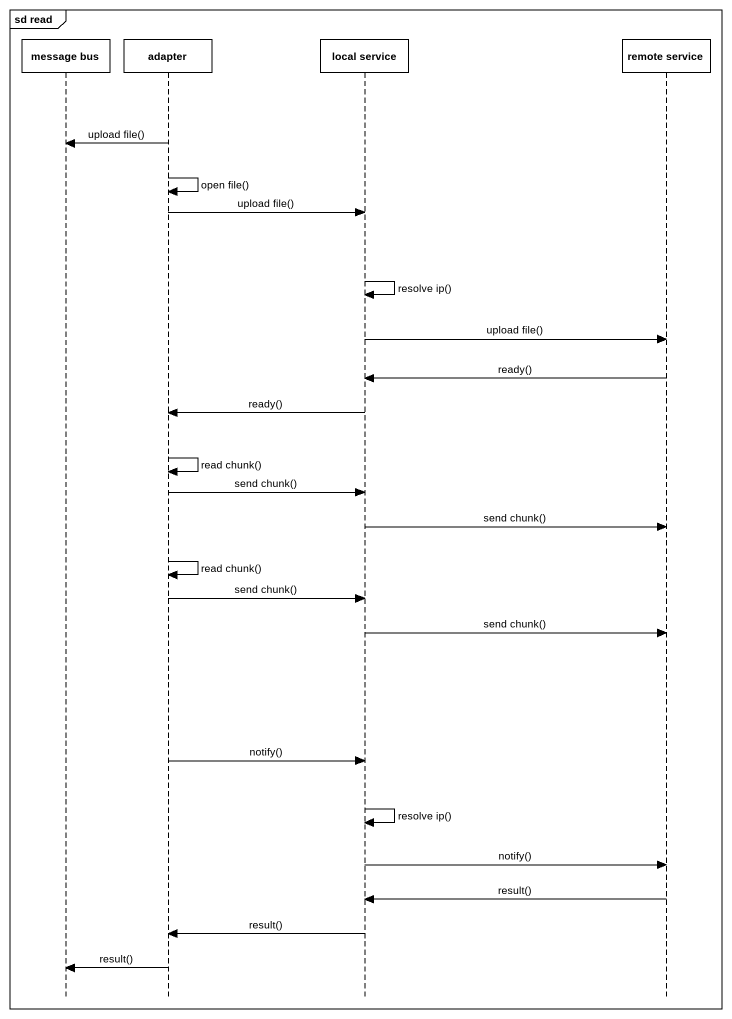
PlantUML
@startuml
mainframe sd read
hide footbox
participant "message bus" as message_bus
participant adapter
participant "local service" as local_service
participant "remote service" as remote_service

adapter -> message_bus : upload file()
adapter -> adapter : open file()
adapter -> local_service : upload file()
local_service -> local_service : resolve ip()
local_service -> remote_service : upload file()
remote_service -> local_service : ready()
local_service -> adapter : ready()
adapter -> adapter : read chunk()
adapter -> local_service : send chunk()
local_service -> remote_service : send chunk()
adapter -> adapter : read chunk()
adapter -> local_service : send chunk()
local_service -> remote_service : send chunk()
adapter -> local_service : notify()
local_service -> local_service : resolve ip()
local_service -> remote_service : notify()
remote_service -> local_service : result()
local_service -> adapter : result()
adapter -> message_bus : result()
@enduml
